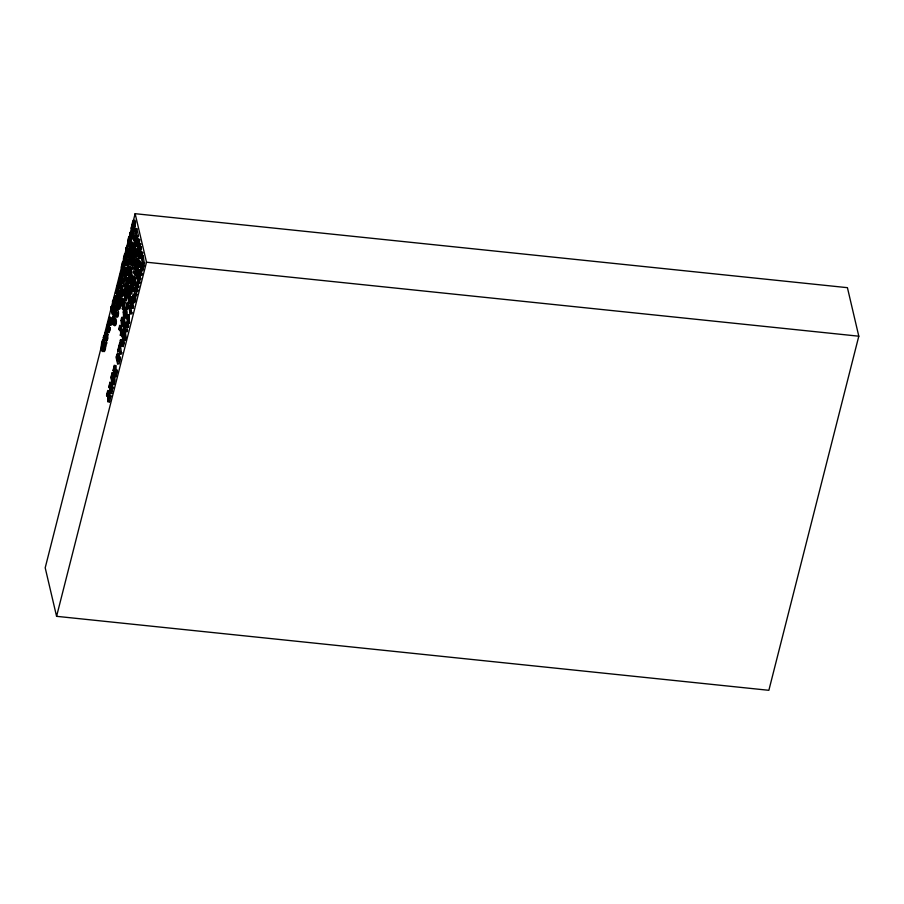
<?xml version="1.0" encoding="UTF-8"?>
<svg xmlns="http://www.w3.org/2000/svg" width="904" height="904" viewBox="0 0 904 904"><rect width="100%" height="100%" fill="white"/><g stroke="black" fill="none" stroke-linecap="round" stroke-linejoin="round"><path stroke-width="1.36" d="M135.159 281.596L135.159 281.008M124.695 288.353L124.808 300.512L126.323 300.659L126.402 289.325L126.21 288.512L124.695 288.353L123.125 294.512L123.317 295.325L124.831 295.484M117.17 291.122L117.226 286.24L118.74 286.398L118.684 291.28L117.17 291.122L119.916 290.998L118.684 291.28M137.962 244.136L138.007 239.266L139.521 239.413L139.476 244.295L137.962 244.136L140.708 244.012L140.323 245.526L137.826 245.583L137.419 250.826L138.933 250.984L139.34 245.741M118.379 291.359L118.424 287.642M127.871 323.338L127.713 314.558L129.227 314.716L129.385 323.496L127.871 323.338L126.741 318.536L127.283 317.293A2.723 0.61 -84.1 0 1 127.6 314.942L127.713 314.558M139.171 244.374L139.521 239.413M124.311 302.23L124.323 301.382M128.04 290.625L128.04 292.399M129.826 301.043L130.006 303.586L128.492 303.428L128.323 293.766L127.261 297.653L128.775 297.811L128.594 297.032L127.08 296.874L128.289 292.263A2.87 0.644 -84.1 0 1 128.707 292.421L128.707 301.111L129.769 296.953L131.283 297.1L131.464 297.868L130.006 303.586M114.751 323.406L115.249 320.118M116.639 297.8L116.729 292.647L119.531 292.512L117.034 292.568L116.639 297.8L118.153 297.958L118.548 292.726M118.175 296.67L118.243 292.794M137.419 250.826L137.521 245.662L139.035 245.82M139.758 254.973L141.295 246.803L139.781 246.645C136.47 251.764 139.352 267.29 141.024 251.922L142.538 252.08C142.775 253.64 142.154 260.058 140.256 258.42M135.792 290.726L134.278 290.568L134.312 289.63L136.199 281.799L137.069 287.11M126.967 325.485L127.294 331.734L125.78 331.576L126.097 330.299C124.684 328.378 125.712 318.366 126.91 327.101L128.424 327.259L128.21 323.677M133.905 245.47L134.131 252.476L132.617 252.318L132.945 251.041C131.532 249.108 132.549 239.097 133.758 247.832L135.272 247.99L135.589 246.713L134.606 242.803M140.29 272.669L140.515 279.675L139.001 279.517L139.318 278.24C137.905 276.319 138.933 266.307 140.131 275.042L141.645 275.2L141.973 273.923L140.99 270.002M119.045 356.504L118.853 354.718M114.243 320.389L114.322 319.123M124.775 312.309L124.763 314.129M111.802 388.822L111.825 391.172L112.876 387.002L111.361 386.856L110.311 391.014L110.299 382.324A2.87 0.644 -84.1 0 0 109.892 382.166L108.853 387.556L110.367 387.714L110.842 384.833M128.492 268.544L128.82 267.268C127.102 261.957 128.978 255.312 130.334 267.426L130.006 268.703L128.492 268.544L127.362 263.731L129.814 254.589L130.684 259.911L130.707 258.917M129.588 264.228L129.69 256.171L132.831 268.917L134.346 269.076L133.702 263.9M129.577 264.205L129.769 261.719M134.877 295.755L135.204 294.478C133.487 289.167 135.363 282.511 136.719 294.625L136.391 295.902L134.877 295.755L134.075 289.664L134.278 290.568M136.063 289.619L135.962 291.404L136.301 290.15C134.583 284.85 136.459 278.195 137.815 290.308L137.487 291.585L134.447 291.246M137.058 287.088L137.092 286.127M135.148 223.909L135.171 222.96M135.148 299.247L135.137 297.789M111.621 387.341L111.655 384.72M128.244 287.02L127.871 283.494M130.029 297.439L129.656 293.913M134.504 241.492C135.295 233.096 135.724 244.701 134.504 241.492L136.018 241.65L136.21 239.899M135.543 254.871C136.267 246.543 136.843 258.002 135.543 254.871L137.318 255.798L137.747 254.284M137.058 255.03L137.103 254.227M140.888 268.703C141.679 260.295 142.097 271.901 140.888 268.703L142.662 269.629L143.092 268.115M142.403 268.861L142.448 268.059M109.666 397.218L109.678 390.878A2.87 0.644 -84.1 0 0 109.271 390.72L108.943 391.296M116.062 372.041L116.074 365.691A2.87 0.644 -84.1 0 0 115.667 365.532L115.339 366.109M121.091 284.003L120.797 286.274M111.87 387.703L111.813 382.482A2.87 0.644 -84.1 0 0 111.407 382.324L111.079 382.9M128.492 287.382L128.436 282.161A2.87 0.644 -84.1 0 0 128.018 282.003L127.69 282.579M130.278 297.8L130.221 292.58A2.87 0.644 -84.1 0 0 129.803 292.421M133.815 240.238C133.317 237.108 135.295 232.769 135.871 238.43C137.984 235.978 138.346 241.978 135.487 239.831C132.492 253.798 136.357 227.593 133.815 240.238L135.329 240.396M137.001 239.989L136.38 243.628L135.781 243.639M136.527 253.21C133.555 267.188 137.351 240.939 134.843 253.617C136.221 240.068 136.775 260.092 138.572 251.448M138.029 253.369L137.419 257.007L136.82 257.007M140.188 267.448C140.097 263.369 141.205 260.488 142.346 265.392C144.798 263.652 144.357 269.098 141.871 267.042C138.9 281.02 142.696 254.77 140.188 267.448L141.702 267.607M143.386 267.2L142.764 270.838L142.165 270.838M121.272 284.794L120.447 288.365L120.062 287.834M128.854 251.018L128.967 249.368L128.944 254.521M124.921 269.595L124.402 272.285M114.412 381.33L114.39 378.81M116.989 313.247L117.17 316.242L117.78 315.835M119.814 359.577L119.814 357.826M106.412 335.395L106.785 333.248M119.192 357.057L118.842 353.091M125.181 311.01L125.758 316.366M124.571 323.971L124.311 319.643M126.775 315.033L126.051 316.875M133.532 278.149L134.402 284.014L134.933 283.234M106.728 395.941L107.791 392.065L107.779 400.958L107.96 401.715L109.474 401.873L110.921 396.167L110.751 395.398L109.237 395.24L108.175 399.41L108.164 390.72A2.87 0.644 -84.1 0 0 107.757 390.562L106.548 395.172L106.728 395.941L108.243 396.099M108.853 387.556L109.915 383.669L109.915 392.562L110.096 393.33L111.61 393.489L112.876 387.002M113.124 370.764L114.186 366.888L114.175 375.77L114.356 376.539L115.87 376.697L117.317 370.99L117.147 370.222L115.633 370.064L114.571 374.233L114.559 365.544A2.87 0.644 -84.1 0 0 114.153 365.374L113.124 370.764L114.638 370.922L115.316 367.363M125.475 287.235L126.537 283.347L126.537 292.241L126.707 293.009L128.221 293.167L129.679 287.449L129.498 286.692L127.984 286.534L126.922 290.704L126.922 282.003A2.87 0.644 -84.1 0 0 126.503 281.845L125.294 286.466L125.475 287.235L126.989 287.393M103.35 351.43C105.248 353.068 105.858 346.661 105.621 345.102L104.107 344.944C102.434 360.3 99.564 344.774 102.864 339.655L104.378 339.814M106.751 334.955L107.429 332.389L105.745 331.508L107.26 331.666M121.859 275.449C123.204 273.641 124.029 263.233 122.029 270.081L123.543 270.239M104.107 344.944C102.378 356.854 100.378 344.119 103.067 340.525L102.864 339.655M105.339 347.034L105.621 345.102M141.024 251.922C139.284 263.844 137.295 251.109 139.984 247.515L139.781 246.645M124.277 304.196L124.503 301.823L124.221 307.857M124.786 324.355L124.481 317.632M116.458 310.727L117.328 307.62L115.814 307.462L115.644 306.705L117.158 306.863M108.525 332.209L108.672 332.502A4.339 0.972 -84.1 0 0 109.248 332.435L110.299 328.581L110.118 327.824L108.604 327.666C108.005 334.401 106.028 327.056 107.858 324.615L107.689 323.881L109.203 324.039M110.118 327.824L109.734 329.937M136.018 237.921L135.487 239.831M142.403 265.132L141.871 267.042M116.187 310.648L116.808 307.857M116.051 298.489L115.35 301.597L114.593 301.484C117.622 288.466 111.633 300.84 114.898 303.473A3.921 0.881 -84.1 0 0 115.509 302.343L116.051 298.489L117.565 298.648L117.226 301.8M117.339 299.936L117.565 298.648M103.282 343.667L102.886 348.967M122.266 330.48L121.125 325.632L119.61 325.474L118.932 329.214L120.605 330.05M119.091 329.892L119.497 327.643L120.707 332.819L120.379 335.395L121.893 335.553L123.193 330.423L121.52 329.621L121.034 331.531L119.61 325.474M120.673 328.129L121.125 325.632M108.604 327.666L107.734 332.276A4.339 0.972 -84.1 0 1 107.158 332.344L106.661 329.587A3.593 0.814 -84.1 0 1 106.841 327.214L107.689 323.881M115.927 322.988L115.283 324.796M117.904 315.439L118.006 312.14M130.538 242.317L130.323 245.56M108.469 394.438L108.921 392.551M124.164 342.808L123.407 345.136M121.656 274.85L122.368 272.16L120.853 272.002L119.995 276.647L120.368 277.743L121.486 276.262L120.865 280.805L122.379 280.963L122.729 280.014L123.17 274.714L122.481 275.505M135.012 224.994L134.628 226.712L134.244 223.333M129.916 240.023L130.526 236.78L129.012 236.622C124.888 245.007 131.848 252.973 129.6 239.763A3.209 0.723 -84.1 0 0 129.102 240.69L128.549 244.362L129.012 236.622M114.424 318.502L115.023 315.259L113.508 315.101C109.384 323.485 116.345 331.452 114.096 318.242A3.209 0.723 -84.1 0 0 113.599 319.168L113.045 322.841L113.508 315.101M137.532 238.08L137.306 238.667L136.21 235.526M143.917 265.29C143.239 267.46 143.363 261.211 142.346 263.166M129.713 239.617L130.526 236.78M108.695 325.722L108.356 327.372A3.593 0.814 -84.1 0 0 108.186 328.977M142.097 254.849L141.725 256.273M126.198 259.9L125.679 261.855L124.164 261.697L125.238 258.996L124.729 264.465L124.91 265.245L126.424 265.403C126.978 263.798 128.549 257.674 126.458 258.035M113.294 380.313L113.124 381.047L111.61 380.889L112.559 378.177L112.989 380.245L112.175 383.669L112.356 384.449L113.87 384.607C114.424 383.002 115.995 376.878 113.904 377.239M103.35 337.508L103.677 336.231L105.192 336.39L105.067 338.537L103.553 338.378L103.35 337.508L104.864 337.667L105.067 338.537M114.277 300.614L112.763 300.456L112.458 301.62L113.644 306.682L111.237 306.445L110.898 307.789L112.435 314.343L113.949 314.49L113.056 308.264L111.542 308.106L112.435 314.343M124.323 266.431C126.413 266.07 124.842 272.194 124.3 273.799L122.786 273.641C124.3 272.002 124.017 262.047 122.153 268.262L121.746 266.533L123.26 266.691L124.029 262.205L122.515 262.047L121.283 266.895L122.029 270.081M126.164 253.809L124.277 259.866L123.882 258.148L125.385 258.307L126.164 253.809L124.65 253.651L123.419 258.499L124.164 261.697M132.481 236.871L131.509 232.735L129.995 232.577L129.656 233.944C131.69 247.481 134.041 229.514 131.396 227.051L132.911 227.209C134.018 230.441 135.182 236.984 132.459 239.164M131.396 227.051L131.103 228.249C133.487 230.667 131.622 244.701 129.995 232.577M135.137 213.694L45.2 567.802L56.579 616.325L768.863 690.306L858.8 336.198L847.421 287.675L135.137 213.694L146.516 262.216L56.579 616.325M104.084 337.972L104.887 344.062L106.401 344.221L106.728 342.944L105.598 338.13L104.084 337.972L104.887 344.062M117.034 293.077L115.52 292.919L115.915 291.404L116.865 291.201L117.226 286.24M118.062 282.952L118.932 288.207L119.791 283.653L119.995 284.557L121.509 284.715L121.837 283.438L120.707 278.624L119.192 278.466L118.876 279.743C120.288 281.675 119.26 291.687 118.062 282.952L119.577 283.11M104.864 337.667L105.192 336.39M123.407 264.623L124.029 262.205M131.17 234.091L131.509 232.735M133.272 227.266C134.696 223.864 134.018 214.474 132.007 224.667L133.543 231.221L135.058 231.379L135.397 230.023L133.882 229.865L133.272 227.266L134.786 227.424L135.159 225.91L135.566 221.864L134.911 220.113M112.763 300.456L113.96 308.332L115.475 308.49L114.582 301.925M118.017 292.354L118.401 290.839M119.995 284.557L119.192 278.466M133.543 231.221L133.882 229.865M135.25 228.475L136.572 236.746L138.086 236.904L138.414 235.628L136.764 228.633L135.25 228.475L136.572 236.746M119.972 295.619L118.458 295.461L118.119 296.772L120.288 300.851L121.803 301.009L121.701 295.574M122.447 289.122L122.887 293.936L121.26 290.534L119.746 290.387L119.418 291.687L120.164 298.67L118.458 295.461M120.288 300.851L119.893 292.681L121.509 296.049L123.023 296.207L123.362 294.851L122.515 285.607L121 285.449L120.718 286.557L121.385 293.777L119.746 290.387M123.034 280.319L126.955 280.703L125.758 272.816L124.243 272.658L123.95 273.833L125.136 278.884L122.729 278.658L122.39 279.991L123.927 286.545L125.441 286.704L124.549 280.477L123.034 280.319L123.927 286.545M130.425 248.317L130.312 250.476L131.826 250.623L132.142 249.346L131.939 248.476L130.425 248.317L130.312 250.476M132.357 250.227L130.843 250.069L130.515 251.346L131.645 256.148L133.159 256.307L132.639 251.425M136.447 229.91L136.764 228.633M125.464 273.98L125.758 272.816M121.509 296.049L121 285.449M124.243 272.658L125.453 280.545L126.955 280.703M131.645 256.148L130.843 250.069M133.758 247.832L132.877 242.588L131.487 247.504L132.617 252.318M136.357 238.249L136.063 237.051M128.876 278.003L127.362 277.844L127.035 279.144L129.193 283.234L131.894 283.54L132.831 287.528L133.159 286.24L131.645 286.082L131.317 287.37L130.379 283.381L130.086 293.597L131.6 293.755L132.696 289.438L133.137 291.291L131.622 291.133L131.182 289.28L130.086 293.597M130.165 272.918L128.65 272.759L128.323 274.07L129.08 281.054L127.362 277.844M129.193 283.234L128.797 275.065L130.413 278.421L131.927 278.579L132.673 276.658L133.532 282.556L132.888 283.856L132.018 280.907L131.419 267.979L129.905 267.821L129.622 268.929L130.289 276.149L128.65 272.759M131.295 262.363L131.769 260.476L133.284 260.635L134.526 262.25M136.357 253.775L133.566 253.402L133.634 262.894L131.769 260.476M128.063 264.047L131.103 264.386L131.43 263.098L129.916 262.94M129.159 259.719L132.199 260.07L131.701 255.29M123.317 295.325L124.571 290.387L124.808 300.512M137.826 246.091L136.312 245.933L136.707 244.419L137.657 244.216L138.007 239.266M131.136 269.087L131.419 267.979M135.193 264.906L133.679 264.748L133.532 255.9L134.786 261.222L136.301 261.38L135.08 253.561M126.707 293.009L127.984 286.534M130.413 278.421L129.905 267.821M132.831 268.917L131.871 262.409L133.679 264.748M134.786 261.222L133.566 253.402M137.826 245.583L138.809 245.368L139.193 243.854M128.707 289.811L129.498 286.692M136.334 272.952L134.99 271.358L133.476 271.2L133.137 272.556L135.589 275.483L138.323 275.686L138.199 277.833L136.685 277.675L136.809 275.528L136.685 277.675M135.363 261.075L135.487 273.596L133.476 271.2M136.617 258.849L136.843 270.556L138.357 270.714L138.527 266.578L139.555 262.51L140.244 263.279L140.617 261.81L138.131 259.007L136.617 258.849L139.103 261.651L140.617 261.81M130.707 283.393L130.458 276.579M131.588 284.737L131.894 283.54M137.792 260.352L138.131 259.007M127.283 302.546L125.814 308.298L127.487 309.111L128.944 303.36L127.283 302.546L128.797 302.704L127.487 309.111M125.972 308.953L127.43 303.202M131.622 291.133L131.645 286.082M136.843 270.556L138.041 262.352L140.244 263.279M120.379 335.395L121.52 329.621M128.492 303.428L129.769 296.953M135.589 275.483L135.261 264.171L136.775 264.33L136.945 266.838M138.73 263.132L139.103 261.651M138.741 264.397L139.295 262.216M133.137 291.291L133.159 286.24M125.972 323.474L124.458 323.316L124.13 324.592L125.78 331.576M141.306 256.962L141.634 255.685L143.148 255.843L144.47 264.104L142.956 263.945L141.306 256.962L142.821 257.12L143.148 255.843M112.096 372.855L111.328 377.341L112.842 377.499L113.78 373.77L113.61 373.013L112.096 372.855L110.864 377.702L111.61 380.889M122.933 344.232L121.961 340.096L120.447 339.938L120.108 341.305C122.142 354.843 124.492 336.876 121.848 334.423L123.362 334.582L124.345 338.729M122.221 332.977L121.554 335.61C123.938 338.028 122.085 352.063 120.447 339.938M122.548 331.689L123.034 329.768M123.599 327.553L124.311 339.881L125.825 340.04L126.074 339.034L125.114 327.711L123.599 327.553L124.311 339.881M129.408 307.518L133.34 307.902L132.142 300.026L130.628 299.868L130.334 301.032L131.521 306.094L129.102 305.857L128.763 307.19L130.3 313.744L131.814 313.903L130.922 307.676L129.408 307.518L130.3 313.744M130.752 299.19L131.283 297.1M116.559 356.605C118.028 350.3 117.441 363.103 116.559 356.605L118.074 356.764M117.87 351.441L118.74 348.029L120.108 353.893L121.622 354.052L120.594 346.831L121.464 343.43L119.78 342.571L117.712 350.741L119.384 351.588L119.226 350.899M120.108 353.893L119.079 346.673L119.95 343.271M137.103 275.641L137.103 269.347M137.216 277.268L138.018 283.359L139.532 283.517L139.86 282.24L138.73 277.426L137.216 277.268L138.018 283.359M112.684 376.652L113.61 373.013M119.916 348.176L120.605 345.452M121.961 340.096L122.108 343.52M130.278 307.349L130.617 306.015L129.102 305.857M117.204 359.374C119.136 352.797 118.028 366.595 117.204 359.374L118.718 359.532L119.351 361.645M107.96 401.715L109.237 395.24M110.096 393.33L111.361 386.856M114.356 376.539L115.633 370.064M117.588 363.803L118.808 357.747L118.514 355.882L117.678 356.899L117.588 352.809L116.051 357.249L117.588 363.803L119.102 363.962C119.328 362.391 121.543 356.571 119.52 356.323M126.91 327.101L126.255 321.903L125.181 326.401L124.458 323.316M130.628 299.868L131.826 307.744L133.34 307.902M140.131 275.042L139.261 269.787L137.871 274.714L139.001 279.517M142.956 263.945L141.634 255.685M142.73 265.46L142.448 264.262M109.949 398.528L110.48 396.438M116.085 374.392L117.147 370.222M135.543 286.93L138.583 287.269L138.086 282.489M103.542 342.548L103.915 341.215M129.227 314.716L129.114 315.101A2.723 0.61 -84.1 0 0 128.797 317.451M105.011 348.582L104.412 350.176M132.73 223.175L133.396 221.638L133.114 226.565L132.515 224.011L134.029 224.169M123.712 269.505L124.221 267.9M131.272 245.357L130.538 246.159M127.882 248.046L127.656 251.753M126.763 263.075L126.424 265.403M123.419 300.501L123.193 304.207M124.91 265.245L125.905 260.578L125.34 257.437M112.356 384.449C113.87 382.81 113.599 372.843 111.723 379.07L111.328 377.341M104.062 342.085L103.519 349.294M118.819 301.202L118.831 306.411M122.56 279.313L122.571 276.703M107.734 337.915L107.271 340.469L105.757 340.311L105.565 339.508C108.627 331.576 102.423 342.028 105.745 331.508M133.204 237.413L133.589 232.577M140.312 271.008L140.538 270.285M110.785 318.988C109.859 319.869 110.231 326.333 111.395 323.496M127.893 269.03L127.577 273.652M134.278 296.241C133.363 297.122 133.735 303.574 134.899 300.738M127.001 256.894L128.074 251.176L127.148 246.024L126.119 247.56L125.859 253.041L126.255 253.73L126.763 253.21L127.453 249.21L126.831 256.148L127.001 256.894L128.515 257.041L129.532 252.363L129.238 247.549M122.537 309.349L123.599 302.614L122.481 298.41L121.283 302.162L121.791 306.185L122.989 301.665L122.368 308.603L122.537 309.349L124.051 309.507L125.114 302.772L123.78 298.682M115.644 306.705C111.52 315.089 118.469 323.056 116.232 309.846A3.209 0.723 -84.1 0 0 115.735 310.773L115.181 314.445L114.887 311.202L115.814 307.462M114.684 316.242L115.023 315.259M109.373 324.773L108.751 330.322M120.853 272.002L121.023 272.737C118.367 280.003 124.492 269.697 120.865 280.805M105.915 332.243C103.248 339.508 109.384 329.203 105.757 340.311M107.271 340.469L108.062 334.22L107.361 335.011M128.515 257.041L128.684 255.391M141.295 246.803L140.21 252.6L140.583 256.815M113.972 383.093L113.87 384.607M109.61 330.367L108.966 330.909M133.679 276.319C135.995 274.319 135.69 282.217 135.091 283.901A3.198 0.723 -84.1 0 1 134.481 285.268L134.029 285.235M123.419 318.185L123.306 323.666M119.723 307.914L119.836 302.377M107.214 336.729L106.48 337.034M127.893 267.923L128.797 267.799M110.774 317.88C113.181 316.197 111.994 327.982 110.118 324.965M134.267 295.122C136.685 293.45 135.498 305.224 133.611 302.218M127.317 322.344L127.939 322.525M125.543 308.716L126.198 308.456M116.254 297.382L116.752 297.823M140.549 271.629L141.645 275.2M116.424 295.97L117.034 296.422M128.244 246.227L128.865 246.442M119.147 299.563L120.458 302.682L120.13 307.891A3.198 0.723 -84.1 0 1 119.52 309.258L118.865 308.931M123.622 316.829L124.277 317.146M137.25 248.894L137.657 249.459M139.476 244.295L140.708 244.012M136.312 245.933L137.521 245.662M115.52 292.919L116.729 292.647M111.542 308.106L115.475 308.49M136.899 235.469L138.414 235.628M129.193 237.39L130.707 237.537M136.154 238.317L137.668 238.475M135.329 239.549L136.843 239.707L136.075 242.215M138.809 245.368L140.323 245.526M134.075 246.555L135.589 246.713M139.984 247.515L141.499 247.673M132.21 247.922L133.724 248.08M137.747 249.538L139.261 249.696M130.639 249.199L132.142 249.346M132.945 251.041L134.459 251.199M137.193 251.685L138.707 251.843M141.205 252.724L142.719 252.883M131.961 254.871L133.476 255.03M126.334 254.566L124.82 254.408L124.65 253.651M126.831 256.148L128.345 256.307M131.012 258.623L132.526 258.781M135.103 259.957L136.617 260.115M136.696 260.872L137.781 262.058L136.945 265.335L136.696 260.872L138.21 261.03M146.516 262.216L858.8 336.198M143.273 262.668L144.787 262.827M134.007 263.437L135.521 263.595M124.21 262.962L122.695 262.804L122.515 262.047M142.538 265.516L144.052 265.674M124.729 264.465L126.244 264.623M137.012 266.42L138.527 266.578M128.82 267.268L130.334 267.426M133.125 267.753L134.639 267.912M137.159 269.29L138.674 269.448M140.459 273.765L141.973 273.923M121.023 272.737L122.537 272.895M135.916 274.206L137.431 274.364M138.594 275.132L140.109 275.291M137.012 276.398L138.527 276.556M130.764 277.065L132.278 277.223M139.318 278.24L140.832 278.398M122.729 278.658L124.243 278.816M125.78 279.212L127.294 279.37M120.684 280.003L122.198 280.161L122.379 280.963M138.346 282.082L139.86 282.24M129.532 281.89L131.046 282.037M120.322 283.28L121.837 283.438M137.397 285.833L138.911 285.992M124.221 285.381L125.735 285.54M131.814 286.794L133.329 286.952M128.165 287.291L129.679 287.449M131.487 288.082L133.001 288.24M136.301 290.15L137.815 290.308M124.888 289.167L126.402 289.325M131.916 289.935L133.43 290.094M115.915 291.404L117.43 291.563M135.204 294.478L136.719 294.625M121.859 294.693L123.362 294.851M129.95 297.71L131.464 297.868M116.955 296.523L118.469 296.681M115.723 297.043L117.17 296.919M125.181 299.032L126.696 299.19M116.209 299.179L117.723 299.337M120.627 299.506L122.142 299.665M114.593 301.484L116.107 301.642M132.165 306.422L133.679 306.58M111.237 306.445L112.751 306.603M114.299 307.01L115.814 307.168M122.368 308.603L123.882 308.761L124.051 309.507M130.605 312.581L132.108 312.739M112.729 313.168L114.243 313.326M127.893 315.372L129.408 315.53M113.689 315.858L115.203 316.016M127.453 318.897L128.967 319.055M128.187 322.061L129.701 322.219M127.238 325.824L128.752 325.982M125.373 327.191L126.888 327.35M108.785 328.423L110.299 328.581M126.097 330.299L127.611 330.457M121.678 330.276L123.193 330.423M124.56 338.876L126.074 339.034M105.395 337.26L103.881 337.102L103.677 336.231M103.067 340.525L104.581 340.684M105.214 342.786L106.728 342.944M119.079 346.673L120.594 346.831M104.299 345.735L105.813 345.893M120.458 352.526L121.972 352.684M115.802 370.832L117.317 370.99M112.265 373.612L113.78 373.77M111.542 387.613L113.056 387.771M109.407 396.008L110.921 396.167M134.289 244.283L135.272 247.99M130.153 247.346C132.086 247.504 132.481 241.266 131.114 239.922A3.209 0.723 -84.1 0 0 130.617 240.848M114.65 325.813C116.582 325.982 116.978 319.745 115.61 318.4A3.209 0.723 -84.1 0 0 115.283 318.886M125.475 317.801L126.131 318.129A3.198 0.723 -84.1 0 0 126.741 316.762L127.136 312.434L126.413 308.75M134.176 276.816L134.798 278.387M115.881 303.258L116.413 303.631A3.921 0.881 -84.1 0 0 117.023 302.501M127.374 275.494C129.362 276.07 129.295 270.126 128.933 268.285M123.147 325.7L124.006 326.525A3.198 0.723 -84.1 0 0 124.616 325.157M116.582 316.942C118.469 319.089 119.271 311.01 117.746 310.004A3.209 0.723 -84.1 0 0 117.407 310.49M126.131 310.162L126.447 311.247M122.582 345.588L123.26 346.684L124.469 339.407M133.284 248.86L134.131 252.476M139.668 276.07L140.515 279.675M132.312 252.702L133.159 256.307M138.696 279.912L139.532 283.517M131.408 256.702L132.199 260.07M137.792 283.912L138.583 287.269M130.583 262.149L131.103 264.386M136.956 289.348L137.487 291.585M131.442 293.088L131.6 293.755M126.063 276.511L126.65 279.042M132.436 303.721L133.035 306.253M122.368 272.16L122.786 273.641M127.08 296.874L127.261 297.653M128.82 321.101L129.385 323.496M127.927 325.146L128.424 327.259M114.277 303.043L114.864 305.575M121.735 334.898L121.893 335.553M112.412 307.948L113.949 314.49M115.87 376.697L115.678 375.126M111.429 392.72L111.61 393.489M109.474 401.873L109.282 400.302M121.509 276.805L121.599 277.528M126.323 300.659L126.097 296.049M131.577 273.901L131.803 276.308M125.181 332.491L125.825 340.04M138.075 265.527L138.357 270.714M127.057 260.341L127.057 261.2M118.695 304.84C117.113 316.49 116.074 290.772 118.695 304.84M123.17 322.106C121.588 333.757 120.548 308.027 123.17 322.106M125.294 313.711C123.724 325.361 122.684 299.631 125.294 313.711M122.808 301.224C121.724 311.631 120.82 295.518 122.808 301.224M127.272 248.769C126.187 259.177 125.283 243.063 127.272 248.769M113.249 322.4C114.379 329.44 114.763 314.4 113.249 322.4M115.384 314.004C116.514 321.044 116.887 306.004 115.384 314.004M128.752 243.922C129.882 250.962 130.255 235.921 128.752 243.922M108.401 322.073C110.311 336.277 111.644 305.156 108.401 322.073M125.52 272.115C127.43 286.331 128.763 255.199 125.52 272.115M130.357 285.574L130.232 291.63L131.035 288.478L130.357 285.574M131.894 299.314C133.803 313.53 135.137 282.41 131.894 299.314M116.65 303.281L116.966 307.609L118.006 309.111A3.198 0.723 -84.1 0 0 118.616 307.733C120.447 304.399 117.294 294.76 116.65 303.281M121.125 320.547L121.441 324.875L122.492 326.367A3.198 0.723 -84.1 0 0 123.102 324.999C124.921 321.666 121.769 312.027 121.125 320.547M123.26 312.151L123.577 316.479L124.616 317.971A3.198 0.723 -84.1 0 0 125.227 316.603C127.057 313.27 123.904 303.631 123.26 312.151M131.6 279.291L131.927 283.619L132.967 285.11A3.198 0.723 -84.1 0 0 133.577 283.743C135.397 280.409 132.255 270.771 131.6 279.291M108.774 321.067C109.87 332.367 111.056 311.338 108.774 321.067M125.893 271.121C126.955 282.41 128.21 261.38 125.893 271.121M132.266 298.32C133.363 309.62 134.549 288.591 132.266 298.32M114.412 298.523L114.458 300.772L114.91 297.02L114.412 298.523"/></g></svg>
